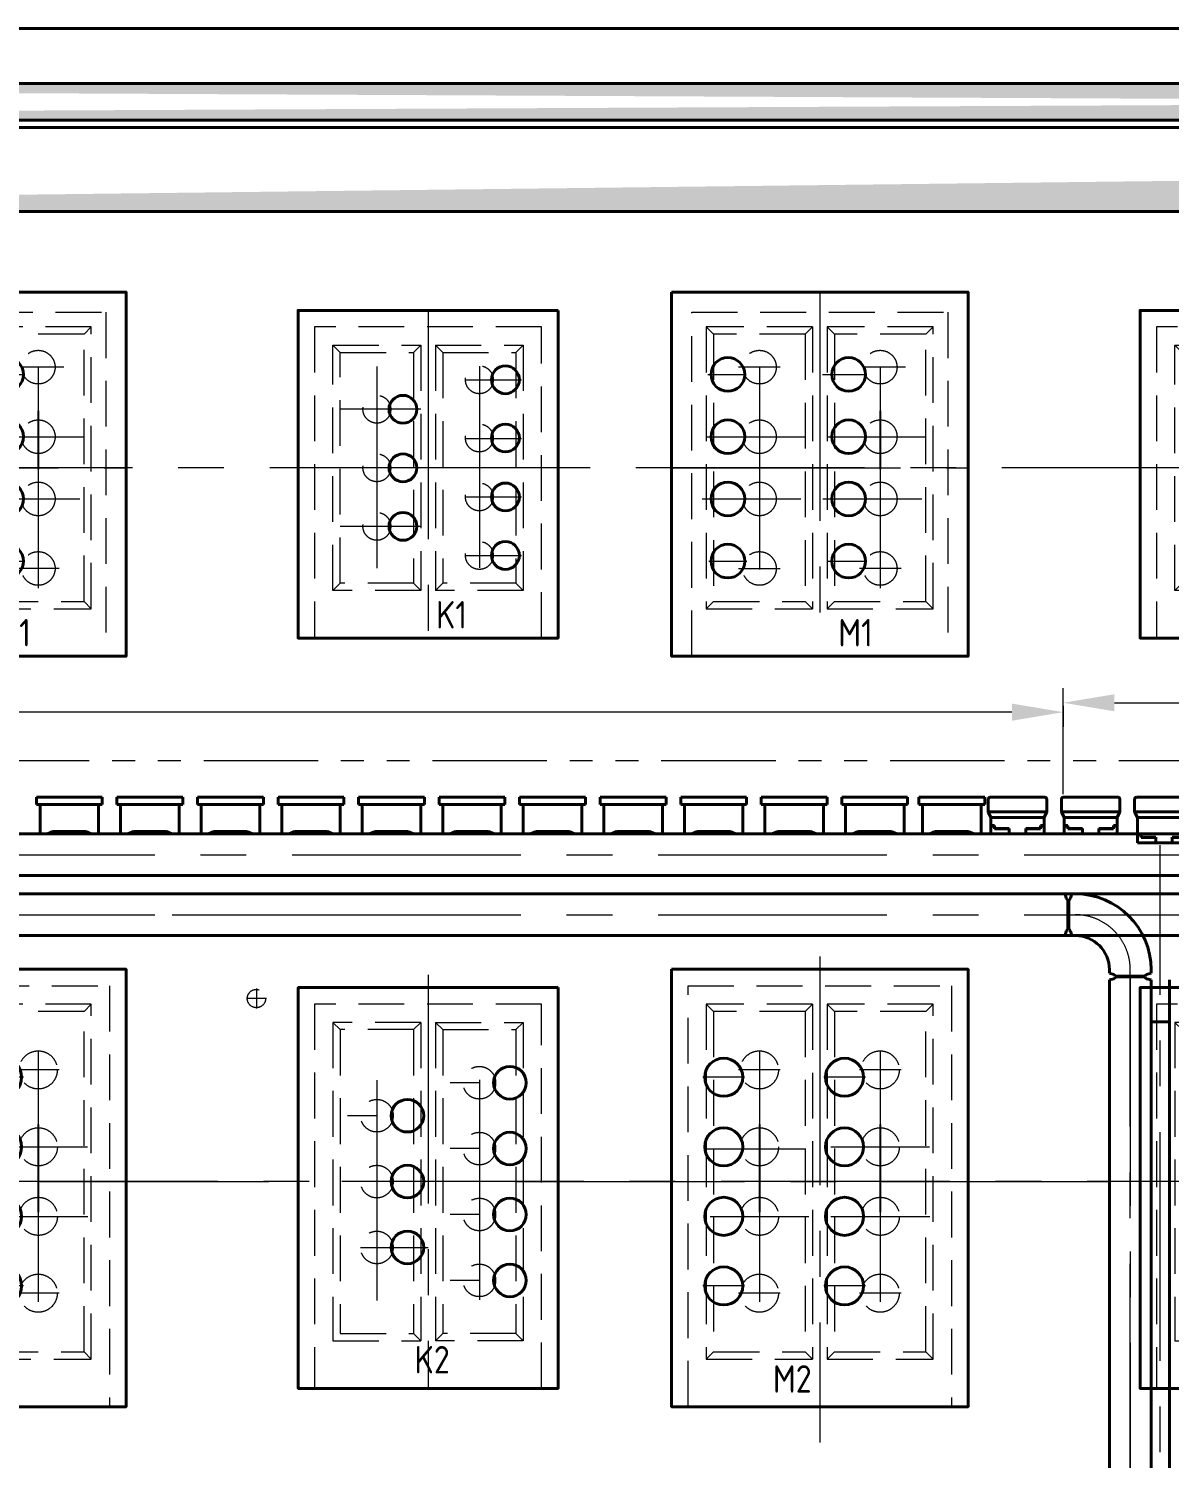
# Model space of a CAD drawing. Header units: millimetres. Extents: x 52110 to 400893, y -153728 to 31997.
# Drawn here: x 174243 to 177360, y -120478 to -116572 of the extents above; entities that cross this region are included whole.
import ezdxf

# ---------------------------------------------------------------- set-up
doc = ezdxf.new("R2010")
doc.units = ezdxf.units.MM
doc.header["$LTSCALE"] = 500
for name, pattern in [('CENTER', [2, 1.25, -0.25, 0.25, -0.25]), ('DASHED2', [0.375, 0.25, -0.125]), ('PHANTOM2', [1.25, 0.625, -0.125, 0.125, -0.125, 0.125, -0.125])]:
    doc.linetypes.add(name, pattern=pattern)
for name, color, linetype, lineweight in [('2D', 4, 'PHANTOM2', 20), ('BIAOZHU', 3, 'Continuous', 25), ('SHI', 7, 'Continuous', 40), ('WEN', 3, 'Continuous', 20), ('XU', 6, 'DASHED2', 20), ('ZHONG', 1, 'CENTER', 20)]:
    doc.layers.add(name, color=color, linetype=linetype, lineweight=lineweight)
doc.styles.add('GB', font='gbenor.shx', dxfattribs={"bigfont": 'gbcbig.shx'})
doc.dimstyles.new('ISO-25', dxfattribs={"dimscale": 40, "dimtxt": 3.5, "dimasz": 3.5, "dimexe": 1.8, "dimexo": 1.25, "dimgap": 1.3, "dimtad": 1, "dimdsep": 46, "dimtxsty": 'GB', "dimcen": 0, "dimclrd": 3, "dimclre": 3, "dimclrt": 256, "dimadec": 0, "dimazin": 0, "dimtfac": 1, "dimtix": 1, "dimtmove": 0, "dimatfit": 3, "dimldrblk": 'DOTSMALL', "dimfxl": 0, "dimlwd": 20, "dimlwe": 20, "dimarcsym": 0})
doc.dimstyles.new('ISO-25$0', dxfattribs={"dimscale": 40, "dimtxt": 3.5, "dimasz": 3.5, "dimexe": 1, "dimexo": 0.2, "dimgap": 1.2, "dimtad": 1, "dimtoh": 1, "dimdec": 1, "dimzin": 9, "dimdsep": 46, "dimtxsty": 'GB', "dimcen": 0, "dimclrd": 3, "dimclre": 3, "dimclrt": 256, "dimadec": 0, "dimazin": 2, "dimtfac": 1, "dimtdec": 1, "dimtix": 1, "dimtmove": 0, "dimatfit": 3, "dimldrblk": 'DOTSMALL', "dimfxl": 0, "dimlwd": -1, "dimlwe": 20, "dimarcsym": 0})

# ---------------------------------------------------------------- blocks, each defined once
blk = doc.blocks.new('hk')
at = {"layer": 'SHI'}
for p, q in [((211379.2, 79596.7), (211199.2, 79596.7)), ((211199.2, 79596.7), (211199.2, 79576.7)), ((211199.2, 79596.7), (211199.2, 79576.7)), ((211379.2, 79576.7), (211199.2, 79576.7)), ((211209.2, 79576.7), (211209.2, 79496.7)), ((211369.2, 79576.7), (211369.2, 79496.7)), ((211379.2, 79596.7), (211379.2, 79576.7)), ((211229.2, 79496.7), (211209.2, 79496.7)), ((211229.2, 79496.7), (211244.2, 79502.7)), ((211334.2, 79502.7), (211244.2, 79502.7)), ((211349.2, 79496.7), (211334.2, 79502.7)), ((211349.2, 79496.7), (211369.2, 79496.7))]:
    blk.add_line(p, q, dxfattribs=at)
blk = doc.blocks.new('A$C657A2665')
at = {"layer": 'SHI'}
for p, q in [((0, 95.6), (0, 60.6)), ((5, 100.6), (155, 100.6)), ((160, 95.6), (160, 60.6)), ((7.5, 45.6), (0, 60.6)), ((0, 60.6), (160, 60.6)), ((7.5, 45.6), (152.5, 45.6)), ((7.5, 45.6), (7.5, 0.6)), ((152.5, 45.6), (160, 60.6)), ((152.5, 45.6), (152.5, 0.6)), ((17.5, 23.6), (7.5, 23.6)), ((17.5, 21.8), (7.5, 21.8)), ((7.5, 0.6), (152.5, 0.6)), ((17.5, 23.6), (17.5, 13.9)), ((57.5, 15.5), (17.5, 15.5)), ((17.5, 13.9), (57.5, 13.9)), ((57.5, 15.5), (57.5, 0.6)), ((102.5, 15.5), (102.5, 0.6)), ((102.5, 15.5), (142.5, 15.5)), ((102.5, 13.9), (142.5, 13.9)), ((142.5, 23.6), (152.5, 23.6)), ((142.5, 23.6), (142.5, 13.9)), ((142.5, 21.8), (152.5, 21.8))]:
    blk.add_line(p, q, dxfattribs=at)
for centre, start, end in [((5, 95.6), 90, 180), ((155, 95.6), 0, 90)]:
    blk.add_arc(centre, 5, start, end, dxfattribs=at)
blk = doc.blocks.new('A$C3F4B5F2B')
at = {"layer": 'SHI'}
for p, q in [((0, 119.3), (0, 84.3)), ((5, 124.3), (155, 124.3)), ((160, 119.3), (160, 84.3)), ((0, 84.3), (160, 84.3)), ((7.5, 69.3), (0, 84.3)), ((152.5, 69.3), (160, 84.3)), ((7.5, 69.3), (7.5, 0)), ((7.5, 69.3), (152.5, 69.3)), ((152.5, 69.3), (152.5, 0)), ((17.5, 23.6), (7.5, 23.6)), ((17.5, 21.8), (7.5, 21.8)), ((7.5, 0), (152.5, 0)), ((17.5, 23.6), (17.5, 13.9)), ((57.5, 15.5), (17.5, 15.5)), ((17.5, 13.9), (57.5, 13.9)), ((57.5, 15.5), (57.5, 0)), ((102.5, 15.5), (142.5, 15.5)), ((102.5, 15.5), (102.5, 0)), ((102.5, 13.9), (142.5, 13.9)), ((142.5, 23.6), (142.5, 13.9)), ((142.5, 23.6), (152.5, 23.6)), ((142.5, 21.8), (152.5, 21.8))]:
    blk.add_line(p, q, dxfattribs=at)
for centre, start, end in [((5, 119.3), 90, 180), ((155, 119.3), 0, 90)]:
    blk.add_arc(centre, 5, start, end, dxfattribs=at)
at = {"layer": 'XU'}
blk.add_line((7.5, 24.3), (152.5, 24.3), dxfattribs=at)
blk = doc.blocks.new('sl')
at = {"layer": 'SHI'}
for p, q in [((211703.72, 79596.7), (224473.72, 79596.7)), ((224473.72, 79482.7), (211630.84, 79482.7)), ((220423.6, 79432.7), (216503.84, 79432.7)), ((219533.6, 79432.7), (219523.72, 79432.7)), ((219536.86, 79420.53), (219533.6, 79432.7)), ((219541.72, 79334.7), (219541.72, 79416.7)), ((219543.72, 79334.7), (219543.72, 79416.7)), ((219548.58, 79420.53), (219551.84, 79432.7)), ((219551.84, 79432.7), (219561.72, 79432.7)), ((220423.6, 79318.7), (216503.84, 79318.7)), ((219533.6, 79318.7), (219523.72, 79318.7)), ((219536.86, 79330.87), (219533.6, 79318.7)), ((219548.58, 79330.87), (219551.84, 79318.7)), ((219551.84, 79318.7), (219561.72, 79318.7)), ((219654.72, 79215.82), (219654.72, 79225.7)), ((219768.72, 79215.82), (219768.72, 79225.7)), ((219666.89, 79212.56), (219654.72, 79215.82)), ((219666.89, 79200.84), (219654.72, 79197.58)), ((219654.72, 79197.58), (219654.72, 79187.7)), ((219654.72, 76217.7), (219654.72, 79197.58)), ((219752.72, 79207.7), (219670.72, 79207.7)), ((219752.72, 79205.7), (219670.72, 79205.7)), ((219756.55, 79212.56), (219768.72, 79215.82)), ((219756.55, 79200.84), (219768.72, 79197.58)), ((219768.72, 79197.58), (219768.72, 79187.7)), ((219768.72, 74636.82), (219768.72, 79197.58)), ((219818.72, 74636.82), (219818.72, 79197.58)), ((219818.72, 79082.7), (219768.72, 79082.7))]:
    blk.add_line(p, q, dxfattribs=at)
for centre, radius, start, end in [((219541.72, 79421.7), 5, 193.51865, 270), ((219543.72, 79421.7), 5, 270, 346.48135), ((219561.72, 79225.7), 207, 0, 90), ((219541.72, 79329.7), 5, 90, 166.48135), ((219543.72, 79329.7), 5, 13.51865, 90), ((219561.72, 79225.7), 93, 0, 90), ((219665.72, 79207.7), 5, 0, 76.48135), ((219665.72, 79205.7), 5, 283.51865, 0), ((219757.72, 79207.7), 5, 103.51865, 180), ((219757.72, 79205.7), 5, 180, 256.48135)]:
    blk.add_arc(centre, radius, start, end, dxfattribs=at)
at = {"layer": 'ZHONG', "color": 1}
for p, q in [((211422.03, 79539.7), (224571.87, 79539.7)), ((219793.72, 74157.09), (219793.72, 79565.43)), ((211422.03, 79375.7), (224686.72, 79375.7)), ((219711.72, 74796.7), (219711.72, 79215.72))]:
    blk.add_line(p, q, dxfattribs=at)
at = {"layer": 'ZHONG'}
for p, q in [((217094.45, 79375.7), (217493, 79375.7)), ((219711.72, 79207.7), (219711.72, 79225.7)), ((219711.72, 79205.7), (219711.72, 74451.01))]:
    blk.add_line(p, q, dxfattribs=at)
blk.add_arc((219561.72, 79225.7), 150, 0, 90, dxfattribs=at)
at = {"layer": 'SHI'}
for p in [(5524.52, 100), (5744.52, 100), (5964.52, 100), (6184.52, 100), (6404.52, 100), (6624.52, 100), (6844.52, 100), (7064.52, 100), (7284.52, 100), (7504.52, 100), (7724.52, 100), (7934.88, 100)]:
    blk.add_blockref('hk', p, dxfattribs=at)
at = {"layer": 'WEN'}
for name, p in [('A$C657A2665', (219323.72, 79596.15)), ('A$C657A2665', (219523.72, 79596.15)), ('A$C3F4B5F2B', (219723.72, 79572.4))]:
    blk.add_blockref(name, p, dxfattribs=at)
blk = doc.blocks.new('*D337')
at = {"layer": 'Defpoints', "color": 0}
for p in [(189879.5, -114807.7), (189879.5, -115361.2), (168399.5, -116822)]:
    blk.add_point(p, dxfattribs=at)
at = {"layer": 'WEN', "color": 3, "linetype": 'ByBlock', "lineweight": 20}
for p, q in [((168399.5, -116814), (168399.5, -114767.7)), ((189879.5, -115353.2), (189879.5, -114767.7))]:
    blk.add_line(p, q, dxfattribs=at)
at = {"layer": 'WEN', "color": 3, "linetype": 'ByBlock'}
blk.add_line((168539.5, -114807.7), (189739.5, -114807.7), dxfattribs=at)
at = {"layer": 'WEN', "color": 3}
for points in [[(168539.5, -114784.4), (168539.5, -114831.1), (168399.5, -114807.7)], [(189739.5, -114784.4), (189739.5, -114831.1), (189879.5, -114807.7)]]:
    blk.add_solid(points, dxfattribs=at)
at = {"layer": 'WEN', "insert": (179139.5, -114685.1), "char_height": 140, "attachment_point": 5, "style": 'GB'}
blk.add_mtext('21480（砌体尺寸）', dxfattribs=at)
blk = doc.blocks.new('_DotSmall')
at = {"color": 0, "linetype": 'ByBlock', "const_width": 0.5}
blk.add_lwpolyline([(-0.0625, 0, 1), (0.0625, 0, 1)], format="xyb", close=True, dxfattribs=at)
blk = doc.blocks.new('A$C6D4E3C8E')
at = {"layer": 'SHI'}
blk.add_lwpolyline([(744.6, 1095), (34.6, 1095), (34.6, 0), (744.6, 0)], close=True, dxfattribs=at)
for centre in [(613, 835), (333, 744.9), (613, 655), (333, 564.9), (613, 475), (333, 384.9), (613, 295)]:
    blk.add_circle(centre, 44.5, dxfattribs=at)
at = {"layer": 'XU'}
for p, q in [((699.6, 1050), (79.6, 1050)), ((79.6, 1050), (79.6, 0)), ((699.6, 0), (699.6, 1050)), ((149.6, 980), (129.6, 1000)), ((349.6, 980), (369.6, 1000)), ((349.6, 980), (349.6, 150)), ((369.6, 1000), (369.6, 130)), ((409.6, 1000), (409.6, 130)), ((429.6, 980), (409.6, 1000)), ((429.6, 980), (429.6, 150)), ((629.6, 980), (649.6, 1000)), ((349.6, 150), (369.6, 130)), ((429.6, 150), (409.6, 130)), ((629.6, 150), (649.6, 130))]:
    blk.add_line(p, q, dxfattribs=at)
for points in [[(369.6, 1000), (129.6, 1000), (129.6, 130), (369.6, 130)], [(349.6, 980), (149.6, 980), (149.6, 150), (349.6, 150)], [(409.6, 1000), (649.6, 1000), (649.6, 130), (409.6, 130)], [(429.6, 980), (629.6, 980), (629.6, 150), (429.6, 150)]]:
    blk.add_lwpolyline(points, dxfattribs=at)
for centre in [(529.6, 835), (249.6, 744.9), (529.6, 655), (249.6, 564.9), (529.6, 475), (249.6, 384.9), (529.6, 295)]:
    blk.add_circle(centre, 44.5, dxfattribs=at)
at = {"layer": 'ZHONG'}
for p, q in [((389.6, 1130), (389.6, 0)), ((249.6, 841.6), (249.6, 240.4)), ((529.6, 835), (449.8, 835)), ((529.6, 843.1), (529.6, 242)), ((249.6, 744.9), (169.8, 744.9)), ((529.6, 655), (449.8, 655)), ((779.1, 565), (34.6, 565)), ((529.6, 475), (449.8, 475)), ((205.1, 384.9), (389.6, 384.9)), ((529.6, 295), (449.8, 295))]:
    blk.add_line(p, q, dxfattribs=at)
at = {"layer": 'BIAOZHU', "style": 'GB'}
blk.add_text('K2', height=75, dxfattribs=at).set_placement((352.4, 40.8))
blk = doc.blocks.new('A$C0F466767')
at = {"layer": 'BIAOZHU'}
for p, q in [((801.9, 893.2), (801.9, 734.2)), ((1131.9, 893.2), (1131.9, 734.2)), ((801.9, 812.7), (801.9, 653.7)), ((1131.9, 812.7), (1131.9, 653.7))]:
    blk.add_line(p, q, dxfattribs=at)
at = {"layer": 'SHI'}
blk.add_lwpolyline([(561.9, 1317.7), (1371.9, 1317.7), (1371.9, 122.7), (561.9, 122.7)], close=True, dxfattribs=at)
for centre in [(704.4, 1022.7), (1034.4, 1022.7), (704.4, 832.7), (1034.4, 832.7), (704.4, 642.7), (1034.4, 642.7), (704.4, 452.7), (1034.4, 452.7)]:
    blk.add_circle(centre, 52, dxfattribs=at)
at = {"layer": 'XU'}
for p, q in [((606.9, 1272.7), (1326.9, 1272.7)), ((606.9, 122.7), (606.9, 1272.7)), ((1326.9, 1272.7), (1326.9, 122.7)), ((676.9, 1202.7), (656.9, 1222.7)), ((926.9, 1202.7), (946.9, 1222.7)), ((946.9, 1222.7), (946.9, 252.7)), ((986.9, 1222.7), (986.9, 252.7)), ((1006.9, 1202.7), (986.9, 1222.7)), ((1256.9, 1202.7), (1276.9, 1222.7)), ((926.9, 1202.7), (926.9, 272.7)), ((1006.9, 1202.7), (1006.9, 272.7)), ((676.9, 272.7), (656.9, 252.7)), ((926.9, 272.7), (946.9, 252.7)), ((1006.9, 272.7), (986.9, 252.7)), ((1256.9, 272.7), (1276.9, 252.7))]:
    blk.add_line(p, q, dxfattribs=at)
for points in [[(946.9, 1222.7), (656.9, 1222.7), (656.9, 252.7), (946.9, 252.7)], [(986.9, 252.7), (1276.9, 252.7), (1276.9, 1222.7), (986.9, 1222.7)], [(926.9, 1202.7), (676.9, 1202.7), (676.9, 272.7), (926.9, 272.7)], [(1006.9, 272.7), (1256.9, 272.7), (1256.9, 1202.7), (1006.9, 1202.7)]]:
    blk.add_lwpolyline(points, dxfattribs=at)
for centre in [(801.9, 1042.7), (1131.9, 1042.7), (802.2, 832.7), (1132.2, 832.7), (802.2, 642.7), (1132.2, 642.7), (801.9, 432.7), (1131.9, 432.7)]:
    blk.add_circle(centre, 52, dxfattribs=at)
at = {"layer": 'ZHONG'}
for p, q in [((966.9, 1352.7), (966.9, 25)), ((801.9, 1094.7), (801.9, 459.7)), ((1131.9, 1094.7), (1131.9, 459.7)), ((761.3, 1022.7), (647.5, 1022.7)), ((858.8, 1042.7), (745, 1042.7)), ((1091.3, 1022.7), (977.5, 1022.7)), ((1188.8, 1042.7), (1075, 1042.7)), ((801.9, 1009.8), (801.9, 408.7)), ((1131.9, 1009.8), (1131.9, 408.7)), ((656.9, 827.2), (926.9, 827.2)), ((656.9, 827.2), (926.9, 827.2)), ((996.9, 832.7), (1266.9, 832.7)), ((136.6, 737.7), (1797.2, 737.7)), ((667.1, 642.7), (937.1, 642.7)), ((997.1, 642.7), (1267.1, 642.7)), ((761.3, 452.7), (647.5, 452.7)), ((858.8, 432.7), (745, 432.7)), ((1091.3, 452.7), (977.5, 452.7)), ((1188.8, 432.7), (1075, 432.7))]:
    blk.add_line(p, q, dxfattribs=at)
at = {"layer": 'BIAOZHU', "style": 'GB'}
blk.add_text('M2', height=75, dxfattribs=at).set_placement((838.9, 161))
blk = doc.blocks.new('A$C7C0231CA')
at = {"layer": 'SHI'}
blk.add_lwpolyline([(710, 895), (0, 895), (0, 0), (710, 0)], close=True, dxfattribs=at)
for centre in [(566.2, 705.5), (286.2, 625), (566.2, 546.5), (286.2, 465), (566.2, 385.5), (286.2, 305), (566.2, 225.5)]:
    blk.add_circle(centre, 38, dxfattribs=at)
at = {"layer": 'XU'}
for p, q in [((665, 850), (45, 850)), ((45, 850), (45, 0)), ((665, 0), (665, 850)), ((115, 780), (95, 800)), ((315, 780), (335, 800)), ((335, 800), (335, 130)), ((375, 800), (375, 130)), ((395, 780), (375, 800)), ((595, 780), (615, 800)), ((315, 780), (315, 150)), ((395, 780), (395, 150)), ((115, 150), (95, 130)), ((315, 150), (335, 130)), ((395, 150), (375, 130)), ((595, 150), (615, 130))]:
    blk.add_line(p, q, dxfattribs=at)
for points in [[(335, 130), (95, 130), (95, 800), (335, 800)], [(375, 800), (615, 800), (615, 130), (375, 130)], [(315, 150), (115, 150), (115, 780), (315, 780)], [(395, 780), (595, 780), (595, 150), (395, 150)]]:
    blk.add_lwpolyline(points, dxfattribs=at)
for centre in [(495, 705.5), (215, 625), (495, 546.5), (215, 465), (495, 385.5), (215, 305), (495, 225.5)]:
    blk.add_circle(centre, 38, dxfattribs=at)
at = {"layer": 'ZHONG'}
for p, q in [((355, 895), (355, 0)), ((495, 742.6), (495, 191.4)), ((215, 741.6), (215, 190.4)), ((455, 705.5), (610, 705.5)), ((335, 625), (115, 625)), ((455, 545.5), (610, 545.5)), ((710, 465), (0, 465)), ((455, 385.5), (610, 385.5)), ((335, 305), (115, 305)), ((455, 225.5), (610, 225.5))]:
    blk.add_line(p, q, dxfattribs=at)
at = {"layer": 'BIAOZHU', "style": 'GB'}
blk.add_text('K1', height=75, dxfattribs=at).set_placement((376.6, 25.9))
blk = doc.blocks.new('A$C2A9A69C7')
at = {"layer": 'BIAOZHU'}
blk.add_line((570, 670.5), (570, 511.5), dxfattribs=at)
at = {"layer": 'SHI'}
blk.add_lwpolyline([(0, 995), (810, 995), (810, 0), (0, 0)], close=True, dxfattribs=at)
for centre in [(153.8, 770), (483.8, 770), (153.8, 600), (483.8, 600), (153.8, 430), (483.8, 430), (153.8, 260), (483.8, 260)]:
    blk.add_circle(centre, 46, dxfattribs=at)
at = {"layer": 'XU'}
for p, q in [((115, 880), (95, 900)), ((365, 880), (385, 900)), ((385, 900), (385, 130)), ((425, 900), (425, 130)), ((445, 880), (425, 900)), ((695, 880), (715, 900)), ((365, 880), (365, 150)), ((445, 880), (445, 150)), ((115, 150), (95, 130)), ((365, 150), (385, 130)), ((445, 150), (425, 130)), ((695, 150), (715, 130))]:
    blk.add_line(p, q, dxfattribs=at)
for points in [[(55, 0), (55, 940), (755, 940), (755, 0)], [(385, 900), (95, 900), (95, 130), (385, 130)], [(425, 130), (715, 130), (715, 900), (425, 900)], [(365, 880), (115, 880), (115, 150), (365, 150)], [(445, 150), (695, 150), (695, 880), (445, 880)]]:
    blk.add_lwpolyline(points, dxfattribs=at)
for centre in [(240, 790), (570, 790), (240, 600), (570, 600), (240, 430), (570, 430), (240, 240), (570, 240)]:
    blk.add_circle(centre, 46, dxfattribs=at)
at = {"layer": 'ZHONG'}
for p, q in [((405, 995), (405, 0)), ((296.9, 790), (183.1, 790)), ((240, 788.1), (240, 236.9)), ((639.5, 790), (525.7, 790)), ((570, 788.1), (570, 236.9)), ((570, 787.1), (570, 185.9)), ((99.1, 770), (199.8, 770)), ((412.3, 770), (529.8, 770)), ((95, 600), (365, 600)), ((95, 600), (365, 600)), ((425, 600), (695, 600)), ((425, 600), (695, 600)), ((0, 515), (810, 515)), ((83.6, 430), (353.6, 430)), ((413.6, 430), (683.6, 430)), ((101.5, 260), (206, 260)), ((101.5, 260), (206, 260)), ((296.9, 239), (183.1, 239)), ((424.6, 260), (529.1, 260)), ((424.6, 260), (529.1, 260)), ((626.9, 240), (513.1, 240))]:
    blk.add_line(p, q, dxfattribs=at)
at = {"layer": 'BIAOZHU', "style": 'GB'}
blk.add_text('M1', height=75, dxfattribs=at).set_placement((455.5, 27))
blk = doc.blocks.new('*D576')
at = {"layer": 'Defpoints', "color": 0, "ltscale": 0.5}
for p in [(169321.5, -118341.3), (168863.5, -118471.3), (169451.5, -118471.3), (189415.5, -118471.3), (169970.4, -118770.9)]:
    blk.add_point(p, dxfattribs=at)
at = {"layer": 'XU', "color": 3, "linetype": 'ByBlock', "lineweight": 20, "ltscale": 0.5}
blk.add_line((169486.9, -118506.6), (169926.1, -118945.9), dxfattribs=at)
blk.add_arc((169451.5, -118471.3), 599.2, 328.4178, 346.5822, dxfattribs=at)
at = {"layer": 'XU', "color": 3, "ltscale": 0.5}
for points in [[(170011.2, -118607.6), (170057.5, -118613), (170050.7, -118471.3)], [(169980.3, -118799.5), (169943.6, -118770.6), (169875.2, -118895)]]:
    blk.add_solid(points, dxfattribs=at)
at = {"layer": 'XU', "ltscale": 0.5, "insert": (169892.4, -118653.9), "char_height": 140, "attachment_point": 5, "rotation": 67.5, "style": 'GB'}
blk.add_mtext('45°', dxfattribs=at)
blk = doc.blocks.new('*D945')
at = {"layer": 'Defpoints', "color": 0}
for p in [(168863.5, -116059.5), (168863.5, -117072), (189414.5, -117072)]:
    blk.add_point(p, dxfattribs=at)
at = {"layer": 'WEN', "color": 3, "linetype": 'ByBlock', "lineweight": 20}
for p, q in [((168863.5, -117064), (168863.5, -116019.5)), ((189414.5, -117064), (189414.5, -116019.5))]:
    blk.add_line(p, q, dxfattribs=at)
at = {"layer": 'WEN', "color": 3, "linetype": 'ByBlock'}
blk.add_line((189274.5, -116059.5), (169003.5, -116059.5), dxfattribs=at)
at = {"layer": 'WEN', "color": 3}
for points in [[(169003.5, -116036.2), (169003.5, -116082.9), (168863.5, -116059.5)], [(189274.5, -116036.2), (189274.5, -116082.9), (189414.5, -116059.5)]]:
    blk.add_solid(points, dxfattribs=at)
at = {"layer": 'WEN', "insert": (179139, -115941.5), "char_height": 140, "attachment_point": 5, "style": 'GB'}
blk.add_mtext('20551', dxfattribs=at)
blk = doc.blocks.new('*D1050')
at = {"layer": 'Defpoints', "color": 0}
for p in [(188884.5, -118413.9), (177069.5, -118672), (188884.5, -118677)]:
    blk.add_point(p, dxfattribs=at)
at = {"layer": 'WEN', "color": 3, "linetype": 'ByBlock', "lineweight": 20}
for p, q in [((177069.5, -118664), (177069.5, -118373.9)), ((188884.5, -118669), (188884.5, -118373.9))]:
    blk.add_line(p, q, dxfattribs=at)
at = {"layer": 'WEN', "color": 3, "linetype": 'ByBlock'}
blk.add_line((177209.5, -118413.9), (188744.5, -118413.9), dxfattribs=at)
at = {"layer": 'WEN', "color": 3}
for points in [[(177209.5, -118390.6), (177209.5, -118437.2), (177069.5, -118413.9)], [(188744.5, -118390.6), (188744.5, -118437.2), (188884.5, -118413.9)]]:
    blk.add_solid(points, dxfattribs=at)
at = {"layer": 'WEN', "insert": (182977, -118295.9), "char_height": 140, "attachment_point": 5, "style": 'GB'}
blk.add_mtext('11815', dxfattribs=at)
blk = doc.blocks.new('*D1051')
at = {"layer": 'Defpoints', "color": 0}
for p in [(168984.5, -118439.6), (177069.5, -118413.9), (168984.5, -118984.2)]:
    blk.add_point(p, dxfattribs=at)
at = {"layer": 'WEN', "color": 3, "linetype": 'ByBlock', "lineweight": 20}
for p, q in [((168984.5, -118976.2), (168984.5, -118399.6)), ((177069.5, -118421.9), (177069.5, -118479.6))]:
    blk.add_line(p, q, dxfattribs=at)
at = {"layer": 'WEN', "color": 3, "linetype": 'ByBlock'}
blk.add_line((176929.5, -118439.6), (169124.5, -118439.6), dxfattribs=at)
at = {"layer": 'WEN', "color": 3}
for points in [[(169124.5, -118416.3), (169124.5, -118463), (168984.5, -118439.6)], [(176929.5, -118416.3), (176929.5, -118463), (177069.5, -118439.6)]]:
    blk.add_solid(points, dxfattribs=at)
at = {"layer": 'WEN', "insert": (173027, -118321.6), "char_height": 140, "attachment_point": 5, "style": 'GB'}
blk.add_mtext('8085', dxfattribs=at)

msp = doc.modelspace()

# ---------------------------------------------------------------- hatches: boundary and pattern name
at = {"layer": 'WEN'}
h = msp.add_hatch(dxfattribs=at)
h.set_pattern_fill('HEX', color=256, scale=10, style=0)
h.set_pattern_definition([(0, (-3e-11, -100591.58), (0, 54.9926), [31.75, -63.5]), (120, (-3e-11, -100591.58), (-47.624989, -27.4963), [31.75, -63.5]), (60, (31.75, -100591.58), (-47.624989, 27.4963), [31.75, -63.5])])
edge = h.paths.add_edge_path()
edge.add_line((189518.50201, -116822.02732), (168739.50201, -116822.02732))
edge.add_line((189879.50201, -116722.02732), (168689.50201, -116722.02732))
h = msp.add_hatch(dxfattribs=at)
h.set_pattern_fill('CROSS', color=256, scale=8, style=0)
h.set_pattern_definition([(0, (-3e-11, -100591.583), (50.8, 50.8), [25.4, -76.2]), (90, (12.7, -100604.283), (-50.8, 50.8), [25.4, -76.2])])
edge = h.paths.add_edge_path()
edge.add_line((189584.50201, -117072.02732), (168689.50201, -117072.02732))
edge.add_line((168689.50201, -116842.02732), (168689.50201, -117092.02732))
edge.add_line((189584.50201, -116842.02732), (168689.50201, -116842.02732))
edge.add_line((189584.50201, -117072.02732), (189584.50201, -116842.02732))

# ---------------------------------------------------------------- linework, layer by layer
at = {"layer": '2D'}
msp.add_line((169096.50201, -118572.02067), (189124.4444, -118572.02067), dxfattribs=at)
at = {"layer": 'SHI', "linetype": 'Continuous'}
for p, q in [((168143.50201, -116572.02732), (189879.50201, -116572.02732)), ((189879.50201, -116722.02732), (168689.50201, -116722.02732)), ((189518.50201, -116822.02732), (168739.50201, -116822.02732)), ((189584.50201, -116842.02732), (168689.50201, -116842.02732)), ((189584.50201, -117072.02732), (168689.50201, -117072.02732))]:
    msp.add_line(p, q, dxfattribs=at)
at = {"layer": 'WEN'}
for p in [(174865.50541, -119194.52067), (174865.50541, -119249.52067), (174865.50541, -119249.52067), (174865.50541, -119249.52067), (174865.50541, -119249.52067), (174865.50541, -119249.52067), (174865.50541, -119249.52067), (174865.50541, -119249.52067), (174865.50541, -119249.52067), (174865.50541, -119249.52067)]:
    msp.add_line(p, (174865.50541, -119249.52067), dxfattribs=at)
at = {"layer": 'XU'}
msp.add_circle((174865.50541, -119222.02067), 25, dxfattribs=at)
at = {"layer": 'ZHONG', "color": 1}
for p, q in [((188526.85352, -117772.02067), (164734.12963, -117772.02067)), ((188759.82214, -119722.02067), (167077.98169, -119722.02067))]:
    msp.add_line(p, q, dxfattribs=at)
at = {"layer": 'ZHONG', "linetype": 'CENTER'}
msp.add_line((174893.00541, -119222.02067), (174838.00541, -119222.02067), dxfattribs=at)

# ---------------------------------------------------------------- block references
at = {"layer": 'SHI'}
msp.add_blockref('sl', (-42459.21967, -198368.72241), dxfattribs=at)
at = {"layer": 'WEN'}
for name, p in [('A$C2A9A69C7', (173699.50526, -118287.02063)), ('A$C2A9A69C7', (175999.50526, -118287.02063)), ('A$C7C0231CA', (174979.50565, -118237.02059)), ('A$C7C0231CA', (177279.50565, -118237.02059)), ('A$C0F466767', (173137.58594, -120459.75185)), ('A$C0F466767', (175437.58594, -120459.75185)), ('A$C6D4E3C8E', (174944.93683, -120287.02077)), ('A$C6D4E3C8E', (177244.93683, -120287.02077))]:
    msp.add_blockref(name, p, dxfattribs=at)

# ---------------------------------------------------------------- dimensions: what is measured, and where the dimension line sits
dim = msp.add_linear_dim(base=(189879.50201, -114807.73891), p1=(168399.50201, -116822.02732), p2=(189879.50201, -115361.21658), text='<>（砌体尺寸）', dimstyle='ISO-25$0', override={"dimatfit": 0, "dimfxl": 1.8}, dxfattribs=at)
dim.commit()
dim.dimension.update_dxf_attribs({"geometry": '*D337', "text_midpoint": (179139.50201, -114685.10656)})
for base, p1, p2, picture, middle in [((168863.50201, -116059.54202), (189414.50201, -117072.02732), (168863.50201, -117072.02732), '*D945', (179139.00201, -115941.54202)), ((188884.50201, -118413.88747), (177069.50201, -118672.02067), (188884.50201, -118677.02067), '*D1050', (182977.00201, -118295.88747)), ((168984.50201, -118439.63951), (177069.50201, -118413.88747), (168984.50201, -118984.21682), '*D1051', (173027.00201, -118321.63951))]:
    dim = msp.add_linear_dim(base=base, p1=p1, p2=p2, dimstyle='ISO-25$0', override={"dimatfit": 0, "dimfxl": 1.25}, dxfattribs=at)
    dim.commit()
    dim.dimension.update_dxf_attribs({"geometry": picture, "text_midpoint": middle})
at = {"layer": 'XU', "ltscale": 0.5}
dim = msp.add_angular_dim_2l(base=(169970.41416, -118770.86824), line1=((168863.50201, -118471.27417), (189415.50201, -118471.27417)), line2=((169321.50201, -118341.27417), (169451.50201, -118471.27417)), dimstyle='ISO-25', override={"dimatfit": 0, "dimfxl": 1.25}, dxfattribs=at)
dim.commit()
dim.dimension.update_dxf_attribs({"geometry": '*D576', "text_midpoint": (169892.36637, -118653.88617)})

doc.saveas('drawing.dxf')
